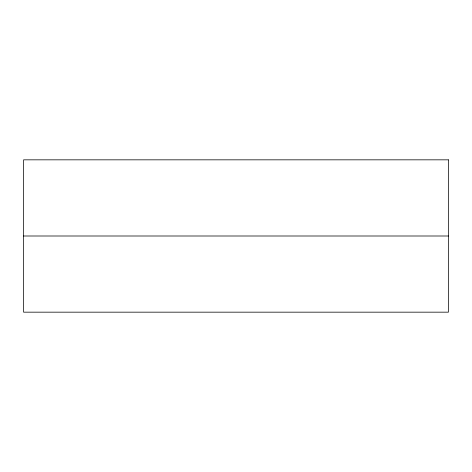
<?xml version="1.0" encoding="UTF-8"?>
<svg xmlns="http://www.w3.org/2000/svg" width="472" height="472" viewBox="0 0 472 472"><rect width="100%" height="100%" fill="white"/><g stroke="black" fill="none" stroke-linecap="round" stroke-linejoin="round"><path stroke-width="0.71" d="M23.6 236L448.4 236M448.4 159.831L23.6 159.831L23.6 312.169L448.4 312.169L448.4 159.831"/></g></svg>
